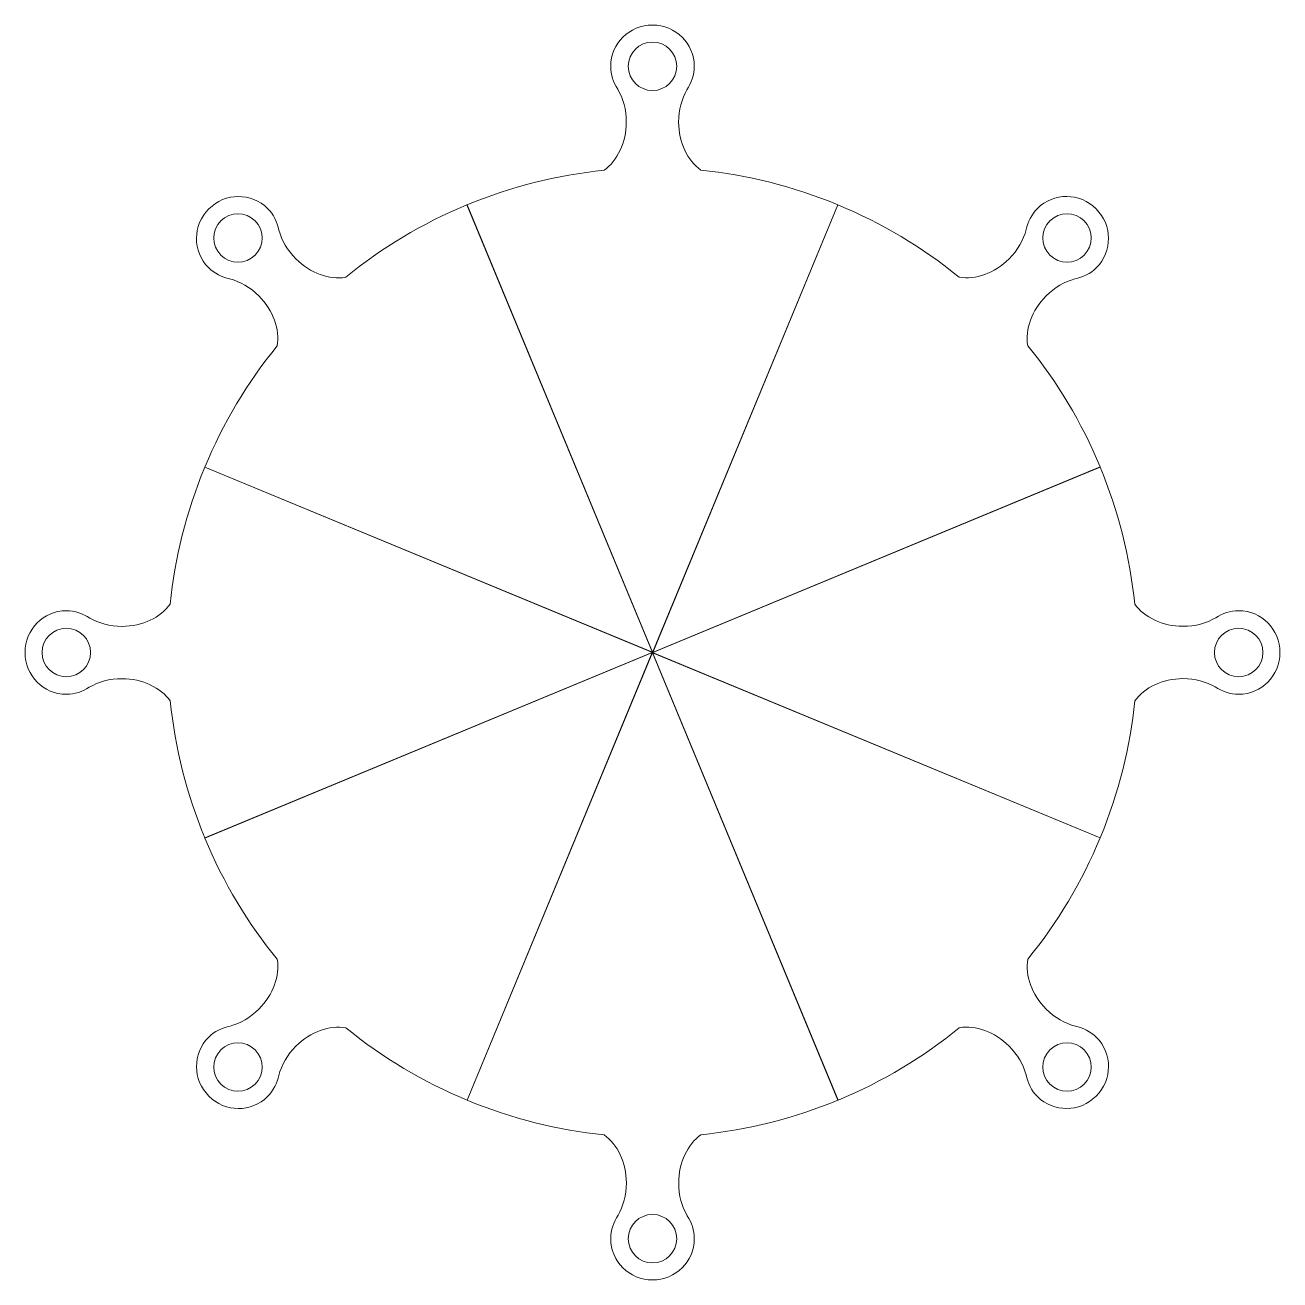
# Model space of a CAD drawing. Header units: millimetres. Extents: x -259 to 259, y -259 to 259.
import ezdxf

# ---------------------------------------------------------------- set-up
doc = ezdxf.new("R2010")
doc.units = ezdxf.units.MM
doc.header["$MEASUREMENT"] = 0
doc.layers.add('Camada 1', color=7, linetype='Continuous')

msp = doc.modelspace()

# ---------------------------------------------------------------- linework, layer by layer
at = {"layer": 'Camada 1', "color": 30, "lineweight": 9}
for points, knots in [([(-76.5441, 184.7717), (-76.5441, 184.7717), (-76.5399, 184.7735), (-76.5399, 184.7735), (-76.5399, 184.7735), (-58.5711, 192.2244), (-39.5215, 197.0668), (-20.0075, 199.0523), (-20.0075, 199.0523), (-20.0075, 199.0523), (-20.0075, 199.0627), (-20.0075, 199.0627), (-20.0075, 199.0627), (-14.5078, 203.0396), (-10.8075, 210.472), (-10.8075, 218.985), (-10.8075, 218.985), (-10.8075, 224.0559), (-12.1206, 228.7433), (-14.3447, 232.5455), (-14.3447, 232.5455), (-16.1841, 235.2489), (-17.2575, 238.501), (-17.2575, 242.0005), (-17.2575, 242.0005), (-17.2575, 251.3893), (-9.5343, 259.0005), (-0.0075, 259.0005), (-0.0075, 259.0005), (9.5194, 259.0005), (17.2425, 251.3893), (17.2425, 242.0005), (17.2425, 242.0005), (17.2425, 238.4129), (16.1137, 235.0856), (14.1887, 232.3426), (14.1887, 232.3426), (14.1887, 232.3426), (14.2119, 232.342), (14.2119, 232.342), (14.2119, 232.342), (12.0593, 228.5767), (10.7925, 223.9658), (10.7925, 218.985), (10.7925, 218.985), (10.7925, 210.4871), (14.4797, 203.0664), (19.9633, 199.0843), (19.9633, 199.0843), (38.9222, 197.1827), (57.927, 192.5189), (76.442, 184.8682), (76.442, 184.8682), (76.442, 184.8682), (76.5291, 184.8331), (76.5291, 184.8331), (76.5291, 184.8331), (76.5291, 184.8331), (0.0654, 0.0269), (0.0654, 0.0269), (0.0654, 0.0269), (0.0654, 0.0269), (0.0517, 0.0595), (0.0517, 0.0595), (0.0517, 0.0595), (0.0517, 0.0595), (0.0384, 0.0923), (0.0384, 0.0923), (0.0384, 0.0923), (0.0384, 0.0923), (-76.5441, 184.7717), (-76.5441, 184.7717)], [0, 0, 0, 0, 0.05263158, 0.05263158, 0.05263158, 0.05263158, 0.10526316, 0.10526316, 0.10526316, 0.10526316, 0.15789474, 0.15789474, 0.15789474, 0.15789474, 0.21052632, 0.21052632, 0.21052632, 0.21052632, 0.26315789, 0.26315789, 0.26315789, 0.26315789, 0.31578947, 0.31578947, 0.31578947, 0.31578947, 0.36842105, 0.36842105, 0.36842105, 0.36842105, 0.42105263, 0.42105263, 0.42105263, 0.42105263, 0.47368421, 0.47368421, 0.47368421, 0.47368421, 0.52631579, 0.52631579, 0.52631579, 0.52631579, 0.57894737, 0.57894737, 0.57894737, 0.57894737, 0.63157895, 0.63157895, 0.63157895, 0.63157895, 0.68421053, 0.68421053, 0.68421053, 0.68421053, 0.73684211, 0.73684211, 0.73684211, 0.73684211, 0.78947368, 0.78947368, 0.78947368, 0.78947368, 0.84210526, 0.84210526, 0.84210526, 0.84210526, 0.89473684, 0.89473684, 0.89473684, 0.89473684, 1, 1, 1, 1]), ([(-0.0075, 232.0005), (-5.5304, 232.0005), (-10.0075, 236.4776), (-10.0075, 242.0005), (-10.0075, 242.0005), (-10.0075, 247.5234), (-5.5304, 252.0005), (-0.0075, 252.0006), (-0.0075, 252.0006), (5.5154, 252.0005), (9.9925, 247.5234), (9.9926, 242.0005), (9.9926, 242.0005), (9.9925, 236.4777), (5.5154, 232.0005), (-0.0075, 232.0005)], [0, 0, 0, 0, 0.2, 0.2, 0.2, 0.2, 0.4, 0.4, 0.4, 0.4, 0.6, 0.6, 0.6, 0.6, 1, 1, 1, 1]), ([(-184.7782, 76.5285), (-184.7782, 76.5285), (-184.7765, 76.5327), (-184.7765, 76.5327), (-184.7765, 76.5327), (-177.3392, 94.5072), (-167.2932, 111.4013), (-154.8987, 126.6038), (-154.8987, 126.6038), (-154.8987, 126.6038), (-154.906, 126.6111), (-154.906, 126.6111), (-154.906, 126.6111), (-153.8292, 133.3121), (-156.4682, 141.1841), (-162.4878, 147.2037), (-162.4878, 147.2037), (-166.0735, 150.7894), (-170.3165, 153.1754), (-174.5777, 154.2913), (-174.5777, 154.2913), (-177.79, 154.9022), (-180.8486, 156.4428), (-183.3231, 158.9173), (-183.3231, 158.9173), (-189.962, 165.5562), (-189.8828, 176.3992), (-183.1463, 183.1357), (-183.1463, 183.1357), (-176.4098, 189.8722), (-165.5668, 189.9514), (-158.9279, 183.3125), (-158.9279, 183.3125), (-156.3911, 180.7757), (-154.8365, 177.6247), (-154.2581, 174.324), (-154.2581, 174.324), (-154.2581, 174.324), (-154.2413, 174.3399), (-154.2413, 174.3399), (-154.2413, 174.3399), (-153.1009, 170.1553), (-150.7363, 165.9992), (-147.2143, 162.4772), (-147.2143, 162.4772), (-141.2054, 156.4683), (-133.3509, 153.8283), (-126.6577, 154.89), (-126.6577, 154.89), (-111.9071, 166.9514), (-95.1708, 177.092), (-76.6689, 184.7742), (-76.6689, 184.7742), (-76.6689, 184.7742), (-76.5825, 184.811), (-76.5825, 184.811), (-76.5825, 184.811), (-76.5825, 184.811), (0.0272, 0.0653), (0.0272, 0.0653), (0.0272, 0.0653), (0.0272, 0.0653), (-0.0055, 0.0786), (-0.0055, 0.0786), (-0.0055, 0.0786), (-0.0055, 0.0786), (-0.0381, 0.0924), (-0.0381, 0.0924), (-0.0381, 0.0924), (-0.0381, 0.0924), (-184.7782, 76.5285), (-184.7782, 76.5285)], [0, 0, 0, 0, 0.05263158, 0.05263158, 0.05263158, 0.05263158, 0.10526316, 0.10526316, 0.10526316, 0.10526316, 0.15789474, 0.15789474, 0.15789474, 0.15789474, 0.21052632, 0.21052632, 0.21052632, 0.21052632, 0.26315789, 0.26315789, 0.26315789, 0.26315789, 0.31578947, 0.31578947, 0.31578947, 0.31578947, 0.36842105, 0.36842105, 0.36842105, 0.36842105, 0.42105263, 0.42105263, 0.42105263, 0.42105263, 0.47368421, 0.47368421, 0.47368421, 0.47368421, 0.52631579, 0.52631579, 0.52631579, 0.52631579, 0.57894737, 0.57894737, 0.57894737, 0.57894737, 0.63157895, 0.63157895, 0.63157895, 0.63157895, 0.68421053, 0.68421053, 0.68421053, 0.68421053, 0.73684211, 0.73684211, 0.73684211, 0.73684211, 0.78947368, 0.78947368, 0.78947368, 0.78947368, 0.84210526, 0.84210526, 0.84210526, 0.84210526, 0.89473684, 0.89473684, 0.89473684, 0.89473684, 1, 1, 1, 1]), ([(76.5285, 184.7782), (76.5285, 184.7782), (76.5327, 184.7765), (76.5327, 184.7765), (76.5327, 184.7765), (94.5072, 177.3392), (111.4013, 167.2932), (126.6038, 154.8987), (126.6038, 154.8987), (126.6038, 154.8987), (126.6111, 154.906), (126.6111, 154.906), (126.6111, 154.906), (133.3121, 153.8292), (141.1841, 156.4682), (147.2037, 162.4878), (147.2037, 162.4878), (150.7894, 166.0735), (153.1754, 170.3165), (154.2913, 174.5777), (154.2913, 174.5777), (154.9022, 177.79), (156.4428, 180.8486), (158.9173, 183.3231), (158.9173, 183.3231), (165.5562, 189.962), (176.3992, 189.8828), (183.1357, 183.1463), (183.1357, 183.1463), (189.8722, 176.4098), (189.9514, 165.5668), (183.3125, 158.9279), (183.3125, 158.9279), (180.7757, 156.3911), (177.6247, 154.8365), (174.324, 154.2581), (174.324, 154.2581), (174.324, 154.2581), (174.3399, 154.2413), (174.3399, 154.2413), (174.3399, 154.2413), (170.1553, 153.1009), (165.9992, 150.7363), (162.4772, 147.2143), (162.4772, 147.2143), (156.4683, 141.2054), (153.8283, 133.3509), (154.89, 126.6577), (154.89, 126.6577), (166.9514, 111.9071), (177.092, 95.1708), (184.7742, 76.6689), (184.7742, 76.6689), (184.7742, 76.6689), (184.811, 76.5825), (184.811, 76.5825), (184.811, 76.5825), (184.811, 76.5825), (0.0653, -0.0272), (0.0653, -0.0272), (0.0653, -0.0272), (0.0653, -0.0272), (0.0786, 0.0055), (0.0786, 0.0055), (0.0786, 0.0055), (0.0786, 0.0055), (0.0924, 0.0381), (0.0924, 0.0381), (0.0924, 0.0381), (0.0924, 0.0381), (76.5285, 184.7782), (76.5285, 184.7782)], [0, 0, 0, 0, 0.05263158, 0.05263158, 0.05263158, 0.05263158, 0.10526316, 0.10526316, 0.10526316, 0.10526316, 0.15789474, 0.15789474, 0.15789474, 0.15789474, 0.21052632, 0.21052632, 0.21052632, 0.21052632, 0.26315789, 0.26315789, 0.26315789, 0.26315789, 0.31578947, 0.31578947, 0.31578947, 0.31578947, 0.36842105, 0.36842105, 0.36842105, 0.36842105, 0.42105263, 0.42105263, 0.42105263, 0.42105263, 0.47368421, 0.47368421, 0.47368421, 0.47368421, 0.52631579, 0.52631579, 0.52631579, 0.52631579, 0.57894737, 0.57894737, 0.57894737, 0.57894737, 0.63157895, 0.63157895, 0.63157895, 0.63157895, 0.68421053, 0.68421053, 0.68421053, 0.68421053, 0.73684211, 0.73684211, 0.73684211, 0.73684211, 0.78947368, 0.78947368, 0.78947368, 0.78947368, 0.84210526, 0.84210526, 0.84210526, 0.84210526, 0.89473684, 0.89473684, 0.89473684, 0.89473684, 1, 1, 1, 1]), ([(-164.0544, 164.0438), (-167.9597, 160.1385), (-174.2913, 160.1385), (-178.1966, 164.0438), (-178.1966, 164.0438), (-182.1018, 167.9491), (-182.1018, 174.2807), (-178.1966, 178.186), (-178.1966, 178.186), (-174.2913, 182.0912), (-167.9597, 182.0912), (-164.0544, 178.186), (-164.0544, 178.186), (-160.1492, 174.2807), (-160.1492, 167.9491), (-164.0544, 164.0438)], [0, 0, 0, 0, 0.2, 0.2, 0.2, 0.2, 0.4, 0.4, 0.4, 0.4, 0.6, 0.6, 0.6, 0.6, 1, 1, 1, 1]), ([(164.0438, 164.0544), (160.1386, 167.9597), (160.1386, 174.2913), (164.0438, 178.1966), (164.0438, 178.1966), (167.9491, 182.1018), (174.2807, 182.1018), (178.186, 178.1966), (178.186, 178.1966), (182.0912, 174.2913), (182.0912, 167.9597), (178.186, 164.0544), (178.186, 164.0544), (174.2807, 160.1492), (167.9491, 160.1492), (164.0438, 164.0544)], [0, 0, 0, 0, 0.2, 0.2, 0.2, 0.2, 0.4, 0.4, 0.4, 0.4, 0.6, 0.6, 0.6, 0.6, 1, 1, 1, 1]), ([(-184.7717, -76.5441), (-184.7717, -76.5441), (-184.7735, -76.5399), (-184.7735, -76.5399), (-184.7735, -76.5399), (-192.2244, -58.5711), (-197.0668, -39.5215), (-199.0523, -20.0075), (-199.0523, -20.0075), (-199.0523, -20.0075), (-199.0627, -20.0075), (-199.0627, -20.0075), (-199.0627, -20.0075), (-203.0396, -14.5078), (-210.472, -10.8075), (-218.985, -10.8075), (-218.985, -10.8075), (-224.0559, -10.8075), (-228.7433, -12.1206), (-232.5455, -14.3447), (-232.5455, -14.3447), (-235.2489, -16.1841), (-238.501, -17.2575), (-242.0005, -17.2575), (-242.0005, -17.2575), (-251.3893, -17.2575), (-259.0005, -9.5343), (-259.0005, -0.0075), (-259.0005, -0.0075), (-259.0005, 9.5194), (-251.3893, 17.2425), (-242.0005, 17.2425), (-242.0005, 17.2425), (-238.4129, 17.2425), (-235.0856, 16.1137), (-232.3426, 14.1887), (-232.3426, 14.1887), (-232.3426, 14.1887), (-232.342, 14.2119), (-232.342, 14.2119), (-232.342, 14.2119), (-228.5767, 12.0593), (-223.9658, 10.7925), (-218.985, 10.7925), (-218.985, 10.7925), (-210.4871, 10.7925), (-203.0664, 14.4797), (-199.0843, 19.9633), (-199.0843, 19.9633), (-197.1827, 38.9222), (-192.5189, 57.927), (-184.8682, 76.442), (-184.8682, 76.442), (-184.8682, 76.442), (-184.8331, 76.5291), (-184.8331, 76.5291), (-184.8331, 76.5291), (-184.8331, 76.5291), (-0.0269, 0.0654), (-0.0269, 0.0654), (-0.0269, 0.0654), (-0.0269, 0.0654), (-0.0595, 0.0517), (-0.0595, 0.0517), (-0.0595, 0.0517), (-0.0595, 0.0517), (-0.0923, 0.0384), (-0.0923, 0.0384), (-0.0923, 0.0384), (-0.0923, 0.0384), (-184.7717, -76.5441), (-184.7717, -76.5441)], [0, 0, 0, 0, 0.05263158, 0.05263158, 0.05263158, 0.05263158, 0.10526316, 0.10526316, 0.10526316, 0.10526316, 0.15789474, 0.15789474, 0.15789474, 0.15789474, 0.21052632, 0.21052632, 0.21052632, 0.21052632, 0.26315789, 0.26315789, 0.26315789, 0.26315789, 0.31578947, 0.31578947, 0.31578947, 0.31578947, 0.36842105, 0.36842105, 0.36842105, 0.36842105, 0.42105263, 0.42105263, 0.42105263, 0.42105263, 0.47368421, 0.47368421, 0.47368421, 0.47368421, 0.52631579, 0.52631579, 0.52631579, 0.52631579, 0.57894737, 0.57894737, 0.57894737, 0.57894737, 0.63157895, 0.63157895, 0.63157895, 0.63157895, 0.68421053, 0.68421053, 0.68421053, 0.68421053, 0.73684211, 0.73684211, 0.73684211, 0.73684211, 0.78947368, 0.78947368, 0.78947368, 0.78947368, 0.84210526, 0.84210526, 0.84210526, 0.84210526, 0.89473684, 0.89473684, 0.89473684, 0.89473684, 1, 1, 1, 1]), ([(184.7717, 76.5441), (184.7717, 76.5441), (184.7735, 76.5399), (184.7735, 76.5399), (184.7735, 76.5399), (192.2244, 58.5711), (197.0668, 39.5215), (199.0523, 20.0075), (199.0523, 20.0075), (199.0523, 20.0075), (199.0627, 20.0075), (199.0627, 20.0075), (199.0627, 20.0075), (203.0396, 14.5078), (210.472, 10.8075), (218.985, 10.8075), (218.985, 10.8075), (224.0559, 10.8075), (228.7433, 12.1206), (232.5455, 14.3447), (232.5455, 14.3447), (235.2489, 16.1841), (238.501, 17.2575), (242.0005, 17.2575), (242.0005, 17.2575), (251.3893, 17.2575), (259.0005, 9.5343), (259.0005, 0.0075), (259.0005, 0.0075), (259.0005, -9.5194), (251.3893, -17.2425), (242.0005, -17.2425), (242.0005, -17.2425), (238.4129, -17.2425), (235.0856, -16.1137), (232.3426, -14.1887), (232.3426, -14.1887), (232.3426, -14.1887), (232.342, -14.2119), (232.342, -14.2119), (232.342, -14.2119), (228.5767, -12.0593), (223.9658, -10.7925), (218.985, -10.7925), (218.985, -10.7925), (210.4871, -10.7925), (203.0664, -14.4797), (199.0843, -19.9633), (199.0843, -19.9633), (197.1827, -38.9222), (192.5189, -57.927), (184.8682, -76.442), (184.8682, -76.442), (184.8682, -76.442), (184.8331, -76.5291), (184.8331, -76.5291), (184.8331, -76.5291), (184.8331, -76.5291), (0.0269, -0.0654), (0.0269, -0.0654), (0.0269, -0.0654), (0.0269, -0.0654), (0.0595, -0.0517), (0.0595, -0.0517), (0.0595, -0.0517), (0.0595, -0.0517), (0.0923, -0.0384), (0.0923, -0.0384), (0.0923, -0.0384), (0.0923, -0.0384), (184.7717, 76.5441), (184.7717, 76.5441)], [0, 0, 0, 0, 0.05263158, 0.05263158, 0.05263158, 0.05263158, 0.10526316, 0.10526316, 0.10526316, 0.10526316, 0.15789474, 0.15789474, 0.15789474, 0.15789474, 0.21052632, 0.21052632, 0.21052632, 0.21052632, 0.26315789, 0.26315789, 0.26315789, 0.26315789, 0.31578947, 0.31578947, 0.31578947, 0.31578947, 0.36842105, 0.36842105, 0.36842105, 0.36842105, 0.42105263, 0.42105263, 0.42105263, 0.42105263, 0.47368421, 0.47368421, 0.47368421, 0.47368421, 0.52631579, 0.52631579, 0.52631579, 0.52631579, 0.57894737, 0.57894737, 0.57894737, 0.57894737, 0.63157895, 0.63157895, 0.63157895, 0.63157895, 0.68421053, 0.68421053, 0.68421053, 0.68421053, 0.73684211, 0.73684211, 0.73684211, 0.73684211, 0.78947368, 0.78947368, 0.78947368, 0.78947368, 0.84210526, 0.84210526, 0.84210526, 0.84210526, 0.89473684, 0.89473684, 0.89473684, 0.89473684, 1, 1, 1, 1]), ([(-232.0005, -0.0075), (-232.0005, -5.5304), (-236.4776, -10.0075), (-242.0005, -10.0075), (-242.0005, -10.0075), (-247.5234, -10.0075), (-252.0005, -5.5304), (-252.0006, -0.0075), (-252.0006, -0.0075), (-252.0005, 5.5154), (-247.5234, 9.9925), (-242.0005, 9.9926), (-242.0005, 9.9926), (-236.4777, 9.9925), (-232.0005, 5.5154), (-232.0005, -0.0075)], [0, 0, 0, 0, 0.2, 0.2, 0.2, 0.2, 0.4, 0.4, 0.4, 0.4, 0.6, 0.6, 0.6, 0.6, 1, 1, 1, 1]), ([(232.0005, 0.0075), (232.0005, 5.5304), (236.4776, 10.0075), (242.0005, 10.0075), (242.0005, 10.0075), (247.5234, 10.0075), (252.0005, 5.5304), (252.0006, 0.0075), (252.0006, 0.0075), (252.0005, -5.5154), (247.5234, -9.9925), (242.0005, -9.9926), (242.0005, -9.9926), (236.4777, -9.9925), (232.0005, -5.5154), (232.0005, 0.0075)], [0, 0, 0, 0, 0.2, 0.2, 0.2, 0.2, 0.4, 0.4, 0.4, 0.4, 0.6, 0.6, 0.6, 0.6, 1, 1, 1, 1]), ([(-76.5285, -184.7782), (-76.5285, -184.7782), (-76.5327, -184.7765), (-76.5327, -184.7765), (-76.5327, -184.7765), (-94.5072, -177.3392), (-111.4013, -167.2932), (-126.6038, -154.8987), (-126.6038, -154.8987), (-126.6038, -154.8987), (-126.6111, -154.906), (-126.6111, -154.906), (-126.6111, -154.906), (-133.3121, -153.8292), (-141.1841, -156.4682), (-147.2037, -162.4878), (-147.2037, -162.4878), (-150.7894, -166.0735), (-153.1754, -170.3165), (-154.2913, -174.5777), (-154.2913, -174.5777), (-154.9022, -177.79), (-156.4428, -180.8486), (-158.9173, -183.3231), (-158.9173, -183.3231), (-165.5562, -189.962), (-176.3992, -189.8828), (-183.1357, -183.1463), (-183.1357, -183.1463), (-189.8722, -176.4098), (-189.9514, -165.5668), (-183.3125, -158.9279), (-183.3125, -158.9279), (-180.7757, -156.3911), (-177.6247, -154.8365), (-174.324, -154.2581), (-174.324, -154.2581), (-174.324, -154.2581), (-174.3399, -154.2413), (-174.3399, -154.2413), (-174.3399, -154.2413), (-170.1553, -153.1009), (-165.9992, -150.7363), (-162.4772, -147.2143), (-162.4772, -147.2143), (-156.4683, -141.2054), (-153.8283, -133.3509), (-154.89, -126.6577), (-154.89, -126.6577), (-166.9514, -111.9071), (-177.092, -95.1708), (-184.7742, -76.6689), (-184.7742, -76.6689), (-184.7742, -76.6689), (-184.811, -76.5825), (-184.811, -76.5825), (-184.811, -76.5825), (-184.811, -76.5825), (-0.0653, 0.0272), (-0.0653, 0.0272), (-0.0653, 0.0272), (-0.0653, 0.0272), (-0.0786, -0.0055), (-0.0786, -0.0055), (-0.0786, -0.0055), (-0.0786, -0.0055), (-0.0924, -0.0381), (-0.0924, -0.0381), (-0.0924, -0.0381), (-0.0924, -0.0381), (-76.5285, -184.7782), (-76.5285, -184.7782)], [0, 0, 0, 0, 0.05263158, 0.05263158, 0.05263158, 0.05263158, 0.10526316, 0.10526316, 0.10526316, 0.10526316, 0.15789474, 0.15789474, 0.15789474, 0.15789474, 0.21052632, 0.21052632, 0.21052632, 0.21052632, 0.26315789, 0.26315789, 0.26315789, 0.26315789, 0.31578947, 0.31578947, 0.31578947, 0.31578947, 0.36842105, 0.36842105, 0.36842105, 0.36842105, 0.42105263, 0.42105263, 0.42105263, 0.42105263, 0.47368421, 0.47368421, 0.47368421, 0.47368421, 0.52631579, 0.52631579, 0.52631579, 0.52631579, 0.57894737, 0.57894737, 0.57894737, 0.57894737, 0.63157895, 0.63157895, 0.63157895, 0.63157895, 0.68421053, 0.68421053, 0.68421053, 0.68421053, 0.73684211, 0.73684211, 0.73684211, 0.73684211, 0.78947368, 0.78947368, 0.78947368, 0.78947368, 0.84210526, 0.84210526, 0.84210526, 0.84210526, 0.89473684, 0.89473684, 0.89473684, 0.89473684, 1, 1, 1, 1]), ([(76.5441, -184.7718), (76.5441, -184.7718), (76.5399, -184.7735), (76.5399, -184.7735), (76.5399, -184.7735), (58.5711, -192.2244), (39.5215, -197.0668), (20.0075, -199.0523), (20.0075, -199.0523), (20.0075, -199.0523), (20.0075, -199.0627), (20.0075, -199.0627), (20.0075, -199.0627), (14.5078, -203.0396), (10.8075, -210.4719), (10.8075, -218.985), (10.8075, -218.985), (10.8075, -224.0559), (12.1206, -228.7433), (14.3447, -232.5455), (14.3447, -232.5455), (16.1841, -235.2489), (17.2575, -238.501), (17.2575, -242.0005), (17.2575, -242.0005), (17.2575, -251.3893), (9.5343, -259.0005), (0.0075, -259.0005), (0.0075, -259.0005), (-9.5193, -259.0005), (-17.2425, -251.3893), (-17.2425, -242.0005), (-17.2425, -242.0005), (-17.2425, -238.4129), (-16.1137, -235.0856), (-14.1887, -232.3426), (-14.1887, -232.3426), (-14.1887, -232.3426), (-14.2119, -232.342), (-14.2119, -232.342), (-14.2119, -232.342), (-12.0593, -228.5767), (-10.7925, -223.9658), (-10.7925, -218.985), (-10.7925, -218.985), (-10.7925, -210.4871), (-14.4797, -203.0664), (-19.9632, -199.0843), (-19.9632, -199.0843), (-38.9222, -197.1827), (-57.927, -192.5189), (-76.442, -184.8682), (-76.442, -184.8682), (-76.442, -184.8682), (-76.5291, -184.8331), (-76.5291, -184.8331), (-76.5291, -184.8331), (-76.5291, -184.8331), (-0.0654, -0.027), (-0.0654, -0.027), (-0.0654, -0.027), (-0.0654, -0.027), (-0.0517, -0.0595), (-0.0517, -0.0595), (-0.0517, -0.0595), (-0.0517, -0.0595), (-0.0384, -0.0923), (-0.0384, -0.0923), (-0.0384, -0.0923), (-0.0384, -0.0923), (76.5441, -184.7718), (76.5441, -184.7718)], [0, 0, 0, 0, 0.05263158, 0.05263158, 0.05263158, 0.05263158, 0.10526316, 0.10526316, 0.10526316, 0.10526316, 0.15789474, 0.15789474, 0.15789474, 0.15789474, 0.21052632, 0.21052632, 0.21052632, 0.21052632, 0.26315789, 0.26315789, 0.26315789, 0.26315789, 0.31578947, 0.31578947, 0.31578947, 0.31578947, 0.36842105, 0.36842105, 0.36842105, 0.36842105, 0.42105263, 0.42105263, 0.42105263, 0.42105263, 0.47368421, 0.47368421, 0.47368421, 0.47368421, 0.52631579, 0.52631579, 0.52631579, 0.52631579, 0.57894737, 0.57894737, 0.57894737, 0.57894737, 0.63157895, 0.63157895, 0.63157895, 0.63157895, 0.68421053, 0.68421053, 0.68421053, 0.68421053, 0.73684211, 0.73684211, 0.73684211, 0.73684211, 0.78947368, 0.78947368, 0.78947368, 0.78947368, 0.84210526, 0.84210526, 0.84210526, 0.84210526, 0.89473684, 0.89473684, 0.89473684, 0.89473684, 1, 1, 1, 1]), ([(184.7782, -76.5285), (184.7782, -76.5285), (184.7765, -76.5327), (184.7765, -76.5327), (184.7765, -76.5327), (177.3392, -94.5072), (167.2932, -111.4013), (154.8987, -126.6038), (154.8987, -126.6038), (154.8987, -126.6038), (154.906, -126.6111), (154.906, -126.6111), (154.906, -126.6111), (153.8292, -133.3121), (156.4682, -141.1841), (162.4878, -147.2037), (162.4878, -147.2037), (166.0735, -150.7894), (170.3165, -153.1754), (174.5777, -154.2913), (174.5777, -154.2913), (177.79, -154.9022), (180.8486, -156.4428), (183.3231, -158.9173), (183.3231, -158.9173), (189.962, -165.5562), (189.8828, -176.3992), (183.1463, -183.1357), (183.1463, -183.1357), (176.4098, -189.8722), (165.5668, -189.9514), (158.9279, -183.3125), (158.9279, -183.3125), (156.3911, -180.7757), (154.8365, -177.6247), (154.2581, -174.324), (154.2581, -174.324), (154.2581, -174.324), (154.2413, -174.3399), (154.2413, -174.3399), (154.2413, -174.3399), (153.1009, -170.1553), (150.7363, -165.9992), (147.2143, -162.4772), (147.2143, -162.4772), (141.2054, -156.4683), (133.3509, -153.8283), (126.6577, -154.89), (126.6577, -154.89), (111.9071, -166.9514), (95.1708, -177.092), (76.6689, -184.7742), (76.6689, -184.7742), (76.6689, -184.7742), (76.5825, -184.811), (76.5825, -184.811), (76.5825, -184.811), (76.5825, -184.811), (-0.0272, -0.0653), (-0.0272, -0.0653), (-0.0272, -0.0653), (-0.0272, -0.0653), (0.0055, -0.0786), (0.0055, -0.0786), (0.0055, -0.0786), (0.0055, -0.0786), (0.0381, -0.0924), (0.0381, -0.0924), (0.0381, -0.0924), (0.0381, -0.0924), (184.7782, -76.5285), (184.7782, -76.5285)], [0, 0, 0, 0, 0.05263158, 0.05263158, 0.05263158, 0.05263158, 0.10526316, 0.10526316, 0.10526316, 0.10526316, 0.15789474, 0.15789474, 0.15789474, 0.15789474, 0.21052632, 0.21052632, 0.21052632, 0.21052632, 0.26315789, 0.26315789, 0.26315789, 0.26315789, 0.31578947, 0.31578947, 0.31578947, 0.31578947, 0.36842105, 0.36842105, 0.36842105, 0.36842105, 0.42105263, 0.42105263, 0.42105263, 0.42105263, 0.47368421, 0.47368421, 0.47368421, 0.47368421, 0.52631579, 0.52631579, 0.52631579, 0.52631579, 0.57894737, 0.57894737, 0.57894737, 0.57894737, 0.63157895, 0.63157895, 0.63157895, 0.63157895, 0.68421053, 0.68421053, 0.68421053, 0.68421053, 0.73684211, 0.73684211, 0.73684211, 0.73684211, 0.78947368, 0.78947368, 0.78947368, 0.78947368, 0.84210526, 0.84210526, 0.84210526, 0.84210526, 0.89473684, 0.89473684, 0.89473684, 0.89473684, 1, 1, 1, 1]), ([(-164.0438, -164.0544), (-160.1385, -167.9597), (-160.1385, -174.2913), (-164.0438, -178.1966), (-164.0438, -178.1966), (-167.9491, -182.1018), (-174.2807, -182.1018), (-178.186, -178.1966), (-178.186, -178.1966), (-182.0912, -174.2913), (-182.0912, -167.9597), (-178.186, -164.0544), (-178.186, -164.0544), (-174.2807, -160.1492), (-167.9491, -160.1492), (-164.0438, -164.0544)], [0, 0, 0, 0, 0.2, 0.2, 0.2, 0.2, 0.4, 0.4, 0.4, 0.4, 0.6, 0.6, 0.6, 0.6, 1, 1, 1, 1]), ([(164.0544, -164.0438), (167.9597, -160.1385), (174.2913, -160.1385), (178.1966, -164.0438), (178.1966, -164.0438), (182.1018, -167.9491), (182.1018, -174.2807), (178.1966, -178.186), (178.1966, -178.186), (174.2913, -182.0912), (167.9597, -182.0912), (164.0544, -178.186), (164.0544, -178.186), (160.1492, -174.2807), (160.1492, -167.9491), (164.0544, -164.0438)], [0, 0, 0, 0, 0.2, 0.2, 0.2, 0.2, 0.4, 0.4, 0.4, 0.4, 0.6, 0.6, 0.6, 0.6, 1, 1, 1, 1]), ([(0.0075, -232.0005), (5.5304, -232.0005), (10.0075, -236.4776), (10.0075, -242.0005), (10.0075, -242.0005), (10.0075, -247.5234), (5.5304, -252.0005), (0.0075, -252.0005), (0.0075, -252.0005), (-5.5154, -252.0005), (-9.9925, -247.5234), (-9.9925, -242.0005), (-9.9925, -242.0005), (-9.9925, -236.4776), (-5.5154, -232.0005), (0.0075, -232.0005)], [0, 0, 0, 0, 0.2, 0.2, 0.2, 0.2, 0.4, 0.4, 0.4, 0.4, 0.6, 0.6, 0.6, 0.6, 1, 1, 1, 1])]:
    msp.add_open_spline(points, degree=3, knots=knots, dxfattribs=at)

doc.saveas('drawing.dxf')
